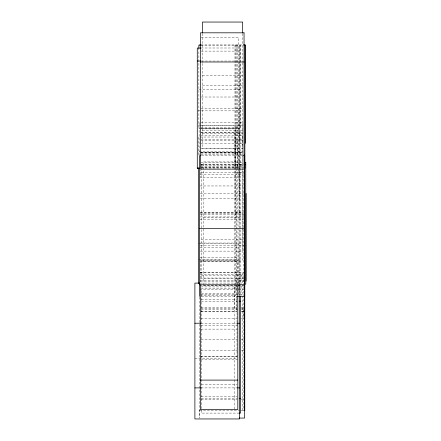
<?xml version="1.0" encoding="UTF-8"?>
<svg xmlns="http://www.w3.org/2000/svg" width="441" height="441" viewBox="0 0 441 441"><rect width="100%" height="100%" fill="white"/><g stroke="black" fill="none" stroke-linecap="round" stroke-linejoin="round"><path stroke-width="0.33" stroke-dasharray="2.21 1.65" d="M201.162 37.557L238.686 37.557L238.686 167.966M200.947 44.96L243.421 44.96M200.92 45.125L240.334 45.125L240.334 128.761L198.88 128.761L198.88 49.199M201.162 47.997L238.686 47.997M201.162 51.101L238.686 51.101M201.405 61.04L237.815 61.04M202.43 75.405L242.677 75.405M202.43 85.515L242.677 85.515M198.88 89.236L240.334 89.236M201.162 97.009L238.686 97.009M200.953 108.784L243.421 108.784M197.965 110.851L200.716 110.851M201.405 110.851L237.815 110.851M200.947 125.233L243.421 125.233M198.88 125.817L240.334 125.817M200.958 127.361L239.557 127.361M201.162 128.359L238.686 128.359M200.947 128.888L236.828 128.888M202.43 130.349L242.677 130.349M200.947 132.565L242.77 132.565M200.947 132.796L239.452 132.796L239.452 213.791M202.43 133.226L242.677 133.226M200.953 135.541L242.39 135.541L242.39 251.122L200.275 251.122M199.938 137.03L235.692 137.03L235.692 295.735L201.316 295.735M200.947 139.51L243.074 139.51M200.953 140.844L242.804 140.789M200.953 143.314L242.77 143.314M200.947 148.6L239.452 148.6M199.112 151.621L242.87 151.621M201.129 152.244L243.366 152.244M199.938 152.542L235.692 152.542M200.964 152.68L242.804 152.68M200.953 153.055L240.615 153.055M200.947 154.493L243.206 154.493M201.504 155.717L243.344 155.717M240.632 161.93L203.395 161.93L203.395 284.991M200.947 162.464L243.063 162.464M200.953 164.284L243.978 164.284M200.947 164.642L243.074 164.642M201.504 165.127L243.344 165.127M200.953 166.555L243.349 166.555M200.969 167.343L239.557 167.343M200.947 167.53L244.43 167.53M201.405 168.06L237.815 168.06M201.394 172.194L243.978 172.194M200.28 174.785L243.493 174.785M199.795 185.953L242.87 185.953M200.28 193.406L243.371 193.406M200.28 198.621L239.557 198.621L239.568 44.96L239.617 140.844M200.275 212.259L240.615 212.187M200.275 212.832L243.349 212.832M200.28 213.791L243.371 213.791M200.28 214.657L243.371 214.657M200.275 216.95L244.182 216.95M203.395 217.749L240.632 217.749M199.795 219.166L242.87 219.166M201.394 239.722L243.978 239.722M200.275 243.024L242.39 243.024M198.566 243.482L235.692 243.482M200.275 245.593L244.182 245.593M200.032 247.649L239.066 247.649L239.066 295.806M200.032 257.362L239.066 257.362M198.566 259.848L235.692 259.848M199.795 260.014L242.87 260.014L242.87 122.791L199.112 122.791L199.112 155.056M203.395 261.155L240.632 261.155M200.385 261.546L237.82 261.546M200.032 272.417L239.066 272.417M200.275 272.825L243.741 272.825M200.275 274.765L243.371 274.765M201.394 275.14L243.978 275.14M243.978 278.034L201.394 278.034L201.394 164.284M200.275 278.177L244.446 278.177M200.275 280.167L243.89 280.167M200.275 281.149L244.446 281.149M200.385 283.083L239.48 283.083L239.48 295.404M203.395 285.669L240.632 285.669M199.756 285.724L243.928 285.724M200.947 286.915L244.43 286.915M199.756 289.461L243.928 289.461M201.316 293.794L235.692 293.794M200.947 294.61L243.89 294.61M201.504 296.396L236.486 296.396M201.217 299.4L237.186 299.4M201.217 301.197L237.186 301.197M200.958 307.697L237.06 307.697M241.15 307.697L243.195 307.697L243.195 410.786M200.964 308.783L237.241 308.783M241.348 308.783L244.766 308.783M200.958 309.786L237.319 309.786M241.299 309.786L244.182 309.786M200.953 311.203L237.06 311.203M241.15 311.203L243.195 311.203M200.947 311.842L236.96 311.842M241.712 311.842L243.752 311.842M200.953 318.286L237.197 318.286M241.299 318.286L243.349 318.286L243.349 169.956M201.068 323.225L236.734 323.225M200.953 325.783L237.368 325.783M200.964 329.118L237.368 329.118M201.113 339.471L237.131 339.471M241.21 339.471L243.928 339.471M200.953 350.755L237.319 350.755M241.436 350.755L243.763 350.755M200.385 356.328L237.142 356.328M200.953 356.477L237.236 356.477M194.894 358.362L236.734 358.362M200.953 359.332L237.368 359.332M201.399 384.635L237.01 384.635M201.068 387.898L236.734 387.898M201.063 396.707L237.142 396.707M201.217 398.438L237.186 398.438M201.113 399.64L237.131 399.64M241.21 399.64L243.928 399.64M199.597 410.786L240.367 410.786M241.15 410.786L244.766 410.786M239.22 413.096L201.217 413.096L201.217 288.811L240.577 288.811L240.577 295.69M242.677 33.654L242.677 62.407M242.677 62.997L242.677 148.402L202.43 148.402L202.43 62.997M242.203 272.825L242.175 410.786M241.045 274.765L241.045 295.553M240.615 152.68L240.632 284.743M240.13 44.96L240.13 153.055M239.309 164.284L239.309 295.509M238.95 108.784L238.95 245.593M238.818 243.024L238.818 283.585M238.818 284.274L238.818 295.277M238.686 168.583L238.686 177.53L200.479 177.53L200.479 169.956M238.614 280.167L238.614 283.602M237.798 44.96L237.815 168.401M237.82 284.236L237.82 260.179L200.385 260.201L200.385 284.236M237.258 140.789L237.258 212.259M237.032 212.187L237.032 359.332M236.828 44.96L236.828 148.6M236.723 168.699L236.723 311.203M235.5 44.96L235.5 167.53M235.136 128.888L235.136 214.657M234.97 44.96L234.97 168.456M234.783 286.915L234.783 379.177M234.783 379.85L234.783 410.786M234.662 132.565L234.662 308.783M202.43 33.654L202.43 62.407M199.756 409.81L199.756 418.062M199.349 297.179L199.349 417.55M198.566 137.03L198.566 155.574"/><path stroke-width="0.66" d="M199.597 44.96L200.969 44.96M243.421 44.96L245.51 44.96L245.51 143.314M200.92 45.125L198.88 45.125L198.88 48.521M200.716 48.063L197.281 48.063L197.281 168.401L199.343 168.401M197.281 61.04L200.716 61.04M200.446 61.988L244.044 61.988M200.82 155.717L199.448 155.717L199.448 296.396M243.344 155.717L244.716 155.717L244.716 296.396L237.17 296.396M244.419 162.464L245.775 162.464L245.775 284.147L244.419 284.147M244.419 164.642L245.775 164.642M197.281 168.06L199.343 168.06M199.448 228.592L244.716 228.592M199.696 283.083L194.894 283.083L194.894 418.95L239.48 418.95L239.48 296.01M199.448 284.798L244.716 284.798M239.22 301.197L240.577 301.197M194.894 323.225L200.385 323.225M237.423 323.225L239.48 323.225M200.385 380.092L237.82 380.092M194.894 387.898L200.385 387.898M237.423 387.898L239.48 387.898M239.22 398.438L240.577 398.438M239.22 413.096L240.577 413.096L240.577 296.087M239.171 418.062L244.606 418.062L244.568 154.493M246.106 193.406L246.106 281.149M244.898 44.96L244.898 168.219M244.766 284.919L244.766 410.786M242.677 32.992L242.677 22.05L202.43 22.05L202.43 32.992M237.82 284.847L237.82 409.573L200.385 409.573L200.385 284.847M198.566 167.933L198.566 283.596M244.044 32.816L200.446 32.816L200.446 169.146L244.044 169.146L244.044 32.816"/></g></svg>
